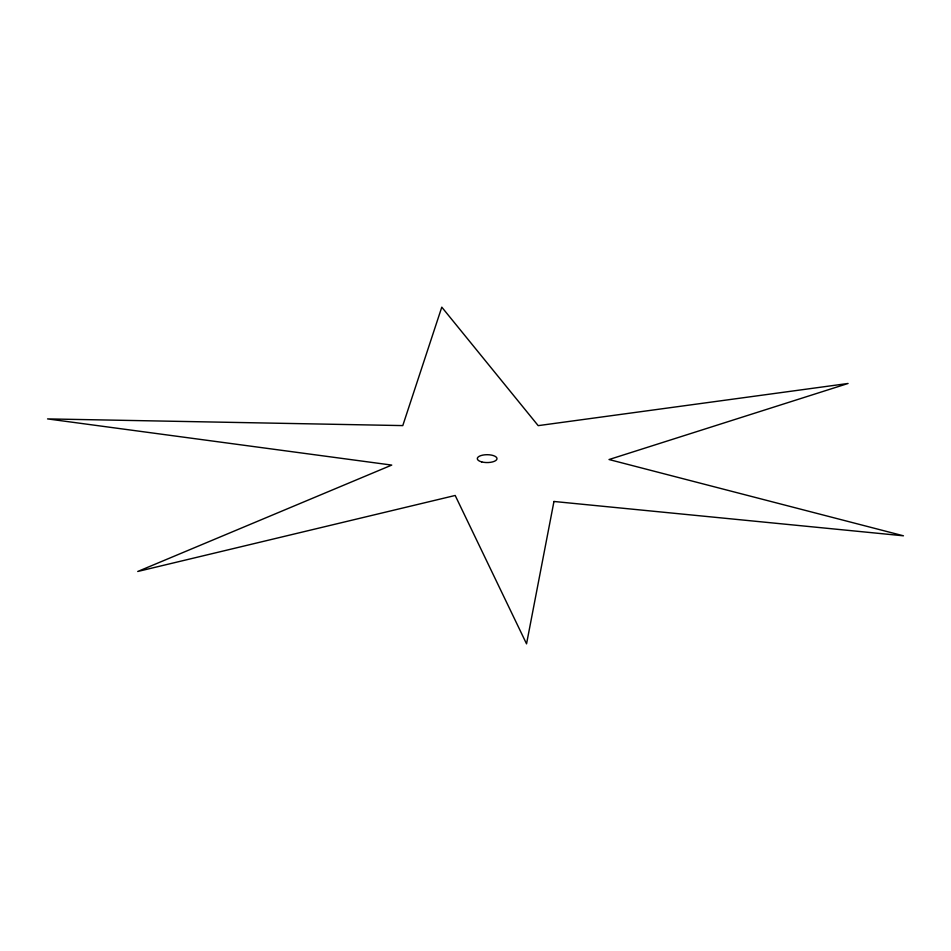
<?xml version="1.0" encoding="UTF-8"?>
<svg xmlns="http://www.w3.org/2000/svg" width="951" height="951" viewBox="0 0 951 951"><rect width="100%" height="100%" fill="white"/><g stroke="black" fill="none" stroke-linecap="round" stroke-linejoin="round"><path stroke-width="1.43" d="M553.957 501.474L526.545 643.851L455.184 495.471L137.729 571.48L391.741 465.087L47.55 418.904L402.784 425.596L441.787 307.149L538.183 425.644L848.066 383.479L609.032 459.535L903.45 535.805L553.957 501.474M481.717 461.913A9.855 3.935 0 0 0 496.981 458.869A9.855 3.935 0 0 0 482.751 455.113A9.855 3.935 0 0 0 481.717 461.913"/></g></svg>
